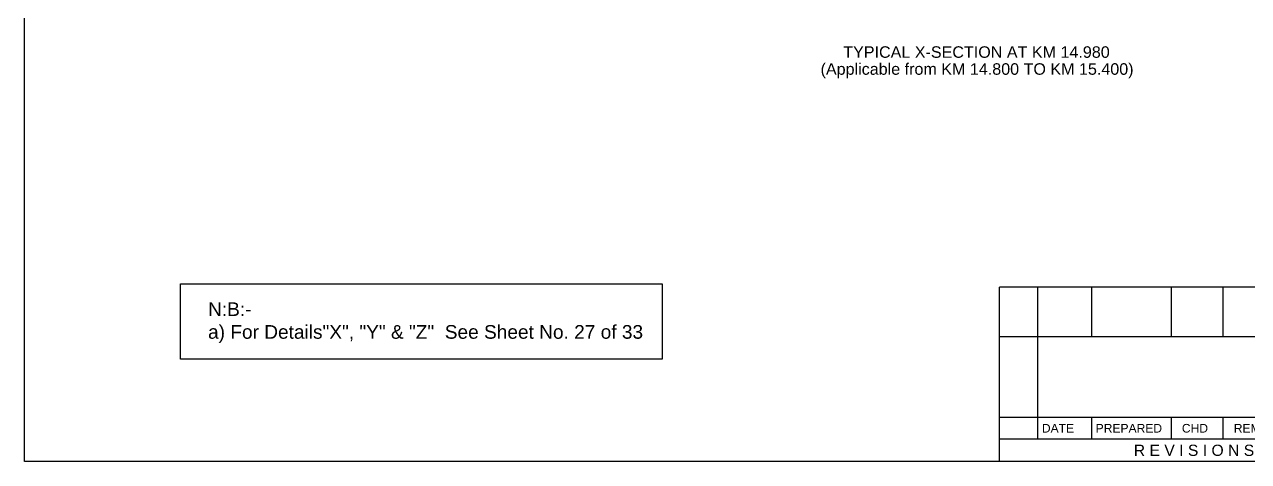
# Model space of a CAD drawing. Header units: inches. Extents: x -885 to 26362, y -28010 to 990.
# Drawn here: x 4267.6 to 4385.2, y -12396.7 to -12354.7 of the extents above; entities that cross this region are included whole.
import ezdxf
from ezdxf.enums import TextEntityAlignment as Align

# ---------------------------------------------------------------- set-up
doc = ezdxf.new("R2010")
doc.units = ezdxf.units.IN
doc.header["$MEASUREMENT"] = 0
doc.layers.add('LINE', color=7, linetype='Continuous')
doc.styles.get("Standard").update_dxf_attribs({"font": 'arial.ttf'})

msp = doc.modelspace()

# ---------------------------------------------------------------- linework, layer by layer
at = {"color": 0, "linetype": 'Continuous', "lineweight": -3, "ltscale": 0.5}
msp.add_lwpolyline([(4282.617261, -12379.687718), (4328.889351, -12379.687718), (4328.889351, -12386.904625), (4282.617261, -12386.904625)], close=True, dxfattribs=at)
at = {"layer": 'LINE', "color": 0, "linetype": 'ByBlock', "lineweight": -3, "ltscale": 0.5}
for p, q in [((4398.649135, -12379.993135), (4361.261304, -12379.993135)), ((4361.261304, -12396.746483), (4361.261304, -12379.993135)), ((4364.932044, -12379.993135), (4364.932044, -12394.586565)), ((4370.097939, -12379.993135), (4370.097939, -12384.765097)), ((4377.752775, -12379.993135), (4377.752775, -12384.765097)), ((4382.73961, -12379.993135), (4382.73961, -12384.765097)), ((4398.649135, -12384.765097), (4361.261304, -12384.765097)), ((4398.649135, -12392.511702), (4361.261304, -12392.511702)), ((4370.097939, -12392.511702), (4370.097939, -12394.586565)), ((4377.752775, -12392.511702), (4377.752775, -12394.586565)), ((4382.73961, -12392.511702), (4382.73961, -12394.586565)), ((4398.649135, -12394.586565), (4361.261304, -12394.586565))]:
    msp.add_line(p, q, dxfattribs=at)
at = {"layer": 'LINE', "color": 7, "lineweight": -2, "ltscale": 0.5}
msp.add_lwpolyline([(4267.636926, -12396.746483), (4267.636926, -12271.010423), (4445.445495, -12271.010423), (4445.445495, -12396.746483), (4267.636926, -12396.746483)], close=True, dxfattribs=at)

# ---------------------------------------------------------------- texts
at = {"color": 0, "linetype": 'ByBlock', "lineweight": 30, "ltscale": 0.5, "insert": (4285.268649, -12381.450484), "char_height": 1.31146347, "width": 57.57694341, "attachment_point": 1}
msp.add_mtext('N:B:-\\Pa) For Details"X", "Y" & "Z"  See Sheet No. 27 of 33', dxfattribs=at)
at = {"layer": 'LINE', "color": 0, "linetype": 'ByBlock', "lineweight": -3, "ltscale": 0.5}
for s, p in [('DATE', (4365.347017, -12393.964106)), ('PREPARED', (4370.512912, -12393.964106)), ('CHD', (4378.790207, -12393.964106)), ('REM', (4383.777042, -12393.964106))]:
    msp.add_text(s, height=0.8299454, dxfattribs=at).set_placement(p)
msp.add_text('R E V I S I O N S', height=1.0799586, dxfattribs=at).set_placement((4379.955219, -12396.206503), align=Align.CENTER)
at = {"layer": 'LINE', "color": 0, "linetype": 'ByBlock', "lineweight": -3, "ltscale": 0.5, "char_height": 1.10619938, "width": 47.95016867, "attachment_point": 2}
for s, insert in [('TYPICAL X-SECTION AT KM 14.980', (4359.065128, -12356.848072)), ('(Applicable from KM 14.800 TO KM 15.400)', (4359.121437, -12358.476618))]:
    msp.add_mtext(s, dxfattribs=dict(at, insert=insert))

doc.saveas('drawing.dxf')
